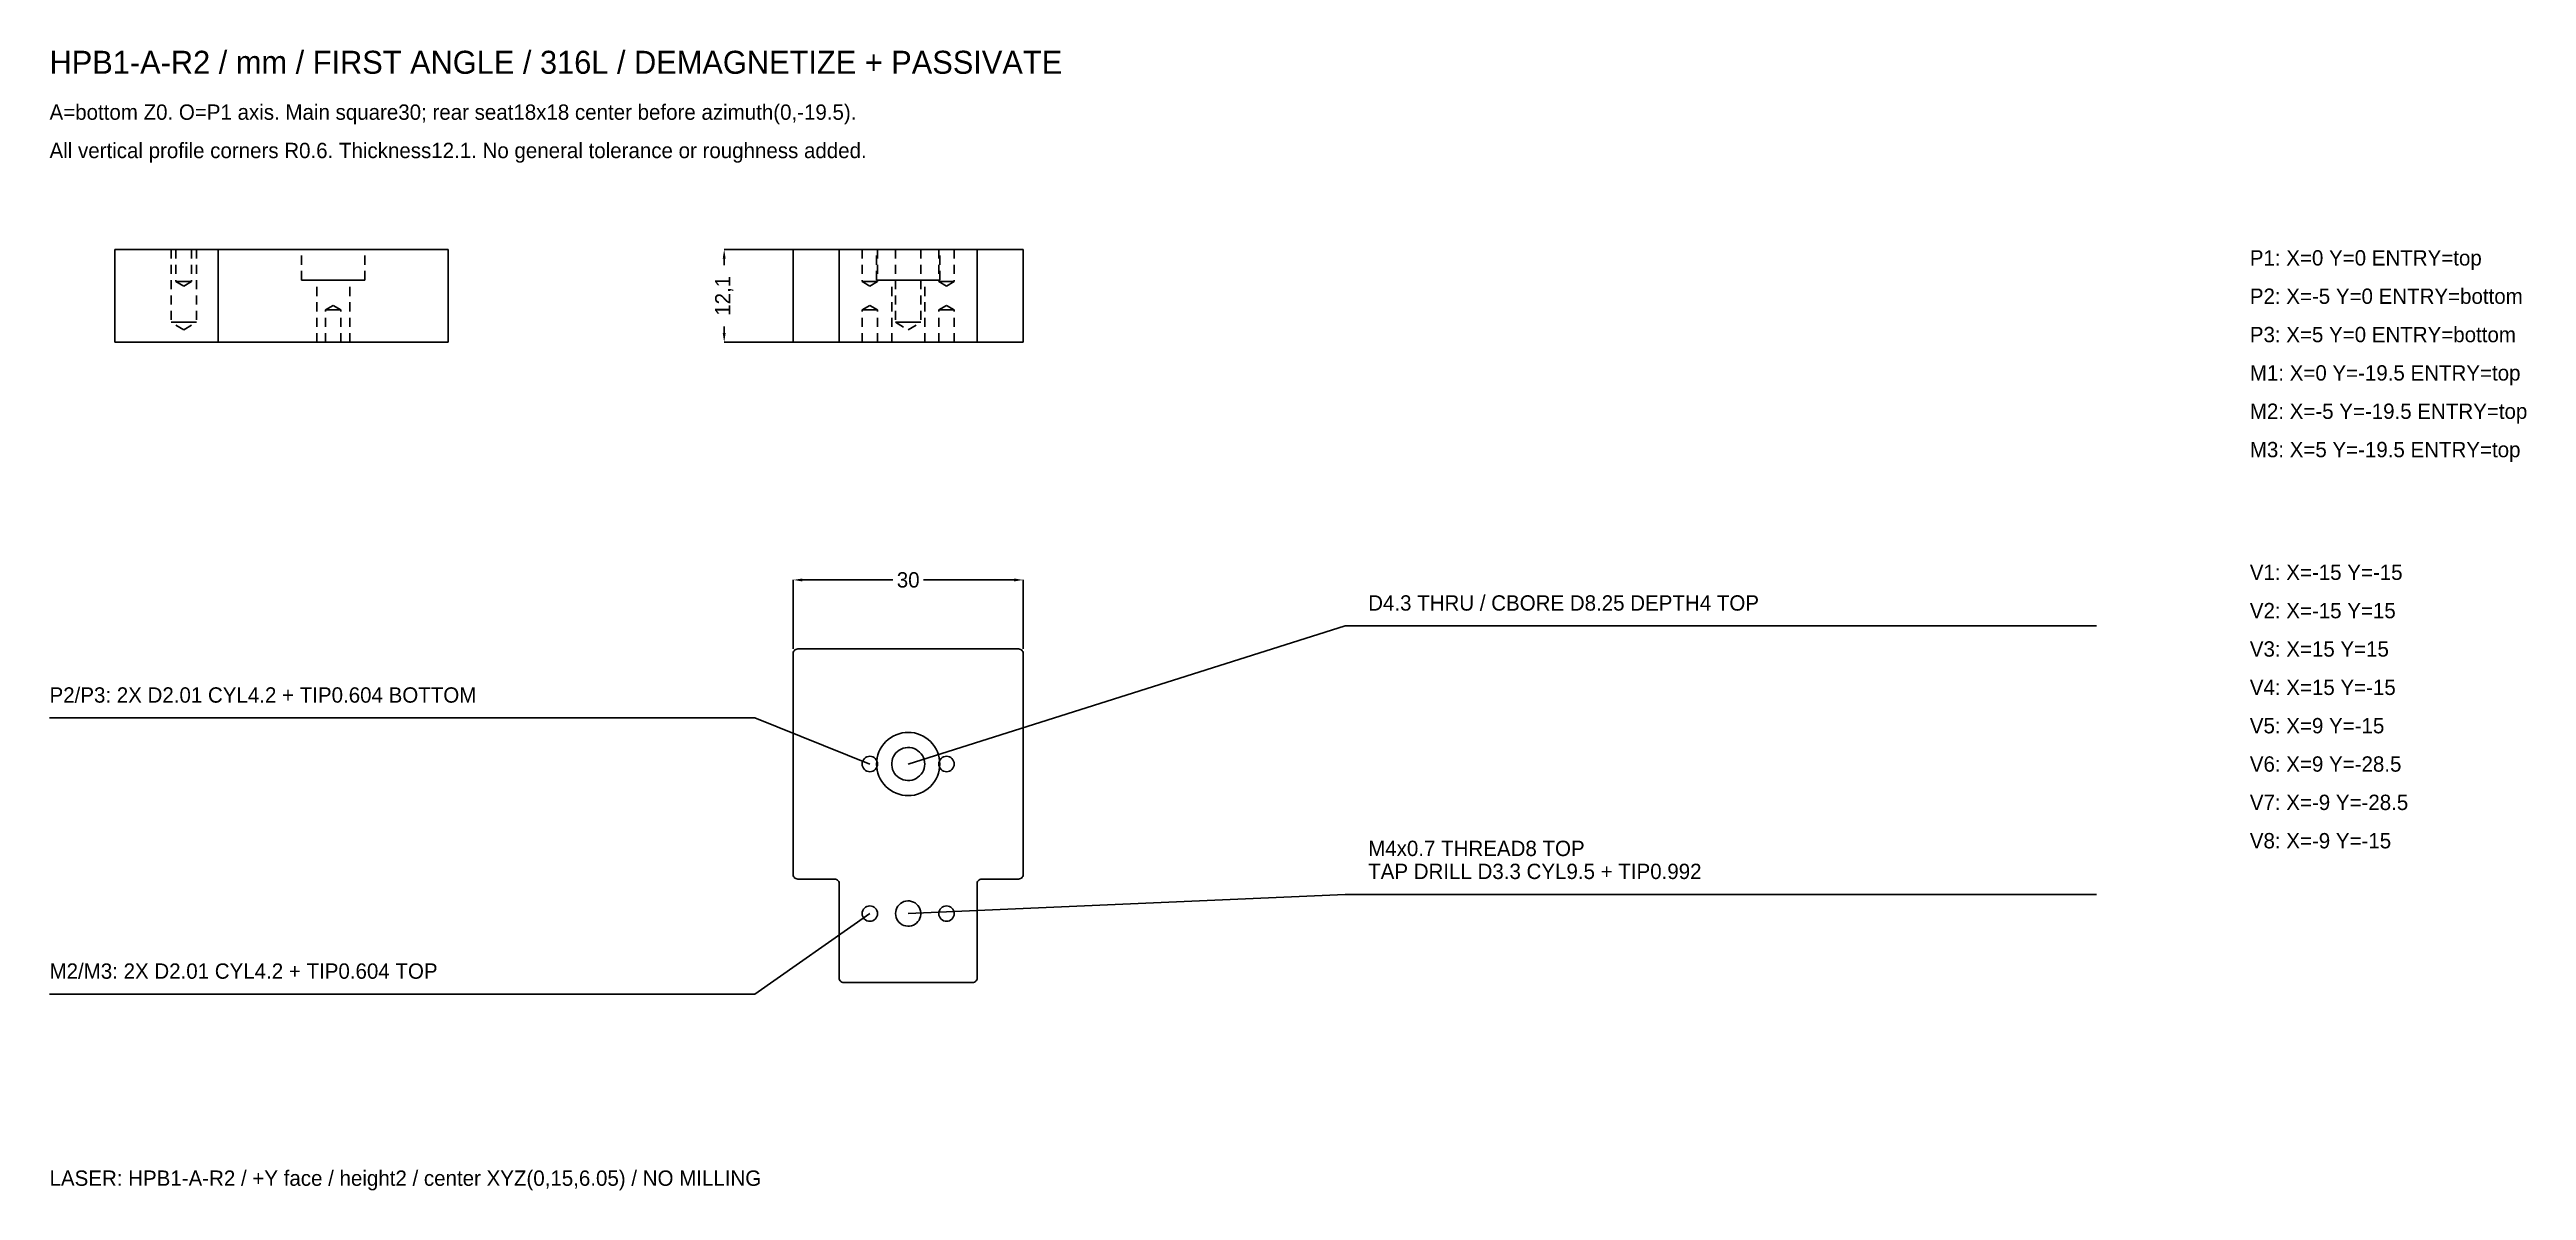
# Model space of a CAD drawing. Header units: millimetres. Extents: x -112 to 211, y -56 to 93.
import ezdxf

# ---------------------------------------------------------------- set-up
doc = ezdxf.new("R2010")
doc.units = ezdxf.units.MM
doc.linetypes.add('HIDE', pattern=[2, 1.2, -0.8])
for name, color, linetype in [('DIM', 3, 'CONTINUOUS'), ('HIDDEN', 8, 'HIDE'), ('LEADERS', 4, 'CONTINUOUS'), ('NOTES', 7, 'CONTINUOUS'), ('VISIBLE', 7, 'CONTINUOUS')]:
    doc.layers.add(name, color=color, linetype=linetype)
doc.dimstyles.get("Standard").update_dxf_attribs({"dimtxt": 2.5, "dimasz": 2.5, "dimexe": 1.25, "dimexo": 0.625, "dimtad": 1, "dimcen": 2.5, "dimazin": 3, "dimtfac": 1, "dimtmove": 0, "dimatfit": 3})

# ---------------------------------------------------------------- blocks, each defined once
blk = doc.blocks.new('_CLOSEDFILLED')
at = {"color": 0, "linetype": 'BYBLOCK'}
blk.add_solid([(-1, 0.16), (0, 0), (-1, -0.16)], dxfattribs=at)
blk = doc.blocks.new('*D1')
for p, q in [((-15, 15), (-15, 24)), ((-13.8, 24), (-2, 24)), ((2, 24), (13.8, 24)), ((15, 15), (15, 24))]:
    blk.add_line(p, q)
at = {"layer": 'Defpoints'}
for p in [(-15, 24), (-15, 15), (15, 15)]:
    blk.add_point(p, dxfattribs=at)
at = {"layer": 'DIM', "xscale": 1.2, "yscale": 1.2, "rotation": 180}
blk.add_blockref('_CLOSEDFILLED', (-15, 24), dxfattribs=at)
at = {"layer": 'DIM', "xscale": 1.2, "yscale": 1.2}
blk.add_blockref('_CLOSEDFILLED', (15, 24), dxfattribs=at)
at = {"layer": 'DIM', "insert": (0, 24), "char_height": 2, "attachment_point": 5}
blk.add_mtext('30', dxfattribs=at)
blk = doc.blocks.new('*D2')
for p, q in [((-15, 67.1), (-24, 67.1)), ((-24, 65.05), (-24, 65.9)), ((-24, 56.2), (-24, 57.05)), ((-15, 55), (-24, 55))]:
    blk.add_line(p, q)
at = {"layer": 'Defpoints'}
for p in [(-15, 67.1), (-24, 55), (-15, 55)]:
    blk.add_point(p, dxfattribs=at)
at = {"layer": 'DIM', "xscale": 1.2, "yscale": 1.2}
for p, rotation in [((-24, 67.1), 90), ((-24, 55), 270)]:
    blk.add_blockref('_CLOSEDFILLED', p, dxfattribs=dict(at, rotation=rotation))
at = {"layer": 'DIM', "insert": (-24, 61.05), "char_height": 2, "attachment_point": 5, "rotation": 90}
blk.add_mtext('12,1', dxfattribs=at)

msp = doc.modelspace()

# ---------------------------------------------------------------- linework, layer by layer
at = {"layer": 'HIDDEN'}
for points in [[(-92.85, 67.1), (-92.8914, 67.1), (-93.0134, 67.1), (-93.21, 67.1), (-93.4712, 67.1), (-93.7841, 67.1), (-94.1328, 67.1), (-94.5, 67.1), (-94.8672, 67.1), (-95.2159, 67.1), (-95.5288, 67.1), (-95.79, 67.1), (-95.9866, 67.1), (-96.1086, 67.1), (-96.15, 67.1)], [(-96.15, 67.1), (-96.1396, 67.1), (-96.1086, 67.1), (-96.0574, 67.1), (-95.9866, 67.1), (-95.8971, 67.1), (-95.79, 67.1), (-95.6667, 67.1), (-95.5288, 67.1), (-95.3779, 67.1), (-95.2159, 67.1), (-95.045, 67.1), (-94.8672, 67.1), (-94.6847, 67.1), (-94.5, 67.1)], [(-96.15, 67.1), (-96.15, 57.6)], [(-93.495, 67.1), (-93.5202, 67.1), (-93.5945, 67.1), (-93.7143, 67.1), (-93.8734, 67.1), (-94.0639, 67.1), (-94.2764, 67.1), (-94.5, 67.1), (-94.7236, 67.1), (-94.9361, 67.1), (-95.1266, 67.1), (-95.2857, 67.1), (-95.4055, 67.1), (-95.4798, 67.1), (-95.505, 67.1)], [(-95.505, 67.1), (-95.4987, 67.1), (-95.4798, 67.1), (-95.4486, 67.1), (-95.4055, 67.1), (-95.351, 67.1), (-95.2857, 67.1), (-95.2106, 67.1), (-95.1266, 67.1), (-95.0347, 67.1), (-94.9361, 67.1), (-94.8319, 67.1), (-94.7236, 67.1), (-94.6125, 67.1), (-94.5, 67.1)], [(-95.505, 67.1), (-95.505, 62.9)], [(-94.5, 67.1), (-94.3875, 67.1), (-94.2764, 67.1), (-94.1681, 67.1), (-94.0639, 67.1), (-93.9653, 67.1), (-93.8734, 67.1), (-93.7894, 67.1), (-93.7143, 67.1), (-93.649, 67.1), (-93.5945, 67.1), (-93.5514, 67.1), (-93.5202, 67.1), (-93.5013, 67.1), (-93.495, 67.1)], [(-94.5, 67.1), (-94.3153, 67.1), (-94.1328, 67.1), (-93.955, 67.1), (-93.7841, 67.1), (-93.6221, 67.1), (-93.4712, 67.1), (-93.3333, 67.1), (-93.21, 67.1), (-93.1029, 67.1), (-93.0134, 67.1), (-92.9426, 67.1), (-92.8914, 67.1), (-92.8604, 67.1), (-92.85, 67.1)], [(-93.495, 67.1), (-93.495, 62.9)], [(-92.85, 67.1), (-92.85, 57.6)], [(-70.875, 67.1), (-70.9784, 67.1), (-71.2835, 67.1), (-71.7749, 67.1), (-72.4281, 67.1), (-73.2102, 67.1), (-74.0821, 67.1), (-75, 67.1), (-75.9179, 67.1), (-76.7898, 67.1), (-77.5719, 67.1), (-78.2251, 67.1), (-78.7165, 67.1), (-79.0216, 67.1), (-79.125, 67.1)], [(-79.125, 67.1), (-79.0991, 67.1), (-79.0216, 67.1), (-78.8935, 67.1), (-78.7165, 67.1), (-78.4927, 67.1), (-78.2251, 67.1), (-77.9168, 67.1), (-77.5719, 67.1), (-77.1946, 67.1), (-76.7898, 67.1), (-76.3624, 67.1), (-75.9179, 67.1), (-75.4619, 67.1), (-75, 67.1)], [(-79.125, 63.1), (-79.125, 67.1)], [(-75, 67.1), (-74.5381, 67.1), (-74.0821, 67.1), (-73.6376, 67.1), (-73.2102, 67.1), (-72.8054, 67.1), (-72.4281, 67.1), (-72.0832, 67.1), (-71.7749, 67.1), (-71.5073, 67.1), (-71.2835, 67.1), (-71.1065, 67.1), (-70.9784, 67.1), (-70.9009, 67.1), (-70.875, 67.1)], [(-70.875, 63.1), (-70.875, 67.1)], [(-14.4, 67.1), (14.4, 67.1)], [(-6.005, 67.1), (-5.9798, 67.1), (-5.9055, 67.1), (-5.7857, 67.1), (-5.6266, 67.1), (-5.4361, 67.1), (-5.2236, 67.1), (-5, 67.1), (-4.7764, 67.1), (-4.5639, 67.1), (-4.3734, 67.1), (-4.2143, 67.1), (-4.0945, 67.1), (-4.0202, 67.1), (-3.995, 67.1)], [(-6.005, 67.1), (-6.005, 62.9)], [(4.125, 67.1), (4.0216, 67.1), (3.7165, 67.1), (3.2251, 67.1), (2.5719, 67.1), (1.7898, 67.1), (0.9179, 67.1), (0, 67.1), (-0.9179, 67.1), (-1.7898, 67.1), (-2.5719, 67.1), (-3.2251, 67.1), (-3.7165, 67.1), (-4.0216, 67.1), (-4.125, 67.1)], [(-4.125, 63.1), (-4.125, 67.1)], [(-3.995, 67.1), (-3.995, 62.9)], [(-1.65, 67.1), (-1.6086, 67.1), (-1.4866, 67.1), (-1.29, 67.1), (-1.0288, 67.1), (-0.7159, 67.1), (-0.3672, 67.1), (0, 67.1), (0.3672, 67.1), (0.7159, 67.1), (1.0288, 67.1), (1.29, 67.1), (1.4866, 67.1), (1.6086, 67.1), (1.65, 67.1)], [(-1.65, 67.1), (-1.65, 57.6)], [(1.65, 67.1), (1.65, 57.6)], [(3.995, 67.1), (4.0202, 67.1), (4.0945, 67.1), (4.2143, 67.1), (4.3734, 67.1), (4.5639, 67.1), (4.7764, 67.1), (5, 67.1), (5.2236, 67.1), (5.4361, 67.1), (5.6266, 67.1), (5.7857, 67.1), (5.9055, 67.1), (5.9798, 67.1), (6.005, 67.1)], [(3.995, 67.1), (3.995, 62.9)], [(4.125, 63.1), (4.125, 67.1)], [(6.005, 67.1), (6.005, 62.9)], [(-93.495, 62.9), (-93.5202, 62.9), (-93.5945, 62.9), (-93.7143, 62.9), (-93.8734, 62.9), (-94.0639, 62.9), (-94.2764, 62.9), (-94.5, 62.9), (-94.7236, 62.9), (-94.9361, 62.9), (-95.1266, 62.9), (-95.2857, 62.9), (-95.4055, 62.9), (-95.4798, 62.9), (-95.505, 62.9)], [(-95.505, 62.9), (-95.4987, 62.9), (-95.4798, 62.9), (-95.4486, 62.9), (-95.4055, 62.9), (-95.351, 62.9), (-95.2857, 62.9), (-95.2106, 62.9), (-95.1266, 62.9), (-95.0347, 62.9), (-94.9361, 62.9), (-94.8319, 62.9), (-94.7236, 62.9), (-94.6125, 62.9), (-94.5, 62.9)], [(-94.5, 62.296), (-95.505, 62.9)], [(-94.5, 62.9), (-94.3875, 62.9), (-94.2764, 62.9), (-94.1681, 62.9), (-94.0639, 62.9), (-93.9653, 62.9), (-93.8734, 62.9), (-93.7894, 62.9), (-93.7143, 62.9), (-93.649, 62.9), (-93.5945, 62.9), (-93.5514, 62.9), (-93.5202, 62.9), (-93.5013, 62.9), (-93.495, 62.9)], [(-94.5, 62.296), (-93.495, 62.9)], [(-70.875, 63.1), (-70.9784, 63.1), (-71.2835, 63.1), (-71.7749, 63.1), (-72.4281, 63.1), (-73.2102, 63.1), (-74.0821, 63.1), (-75, 63.1), (-75.9179, 63.1), (-76.7898, 63.1), (-77.5719, 63.1), (-78.2251, 63.1), (-78.7165, 63.1), (-79.0216, 63.1), (-79.125, 63.1)], [(-79.125, 63.1), (-79.0991, 63.1), (-79.0216, 63.1), (-78.8935, 63.1), (-78.7165, 63.1), (-78.4927, 63.1), (-78.2251, 63.1), (-77.9168, 63.1), (-77.5719, 63.1), (-77.1946, 63.1), (-76.7898, 63.1), (-76.3624, 63.1), (-75.9179, 63.1), (-75.4619, 63.1), (-75, 63.1)], [(-72.85, 63.1), (-72.9039, 63.1), (-73.0629, 63.1), (-73.3191, 63.1), (-73.6595, 63.1), (-74.0671, 63.1), (-74.5216, 63.1), (-75, 63.1), (-75.4784, 63.1), (-75.9329, 63.1), (-76.3405, 63.1), (-76.6809, 63.1), (-76.9371, 63.1), (-77.0961, 63.1), (-77.15, 63.1)], [(-77.15, 63.1), (-77.1365, 63.1), (-77.0961, 63.1), (-77.0293, 63.1), (-76.9371, 63.1), (-76.8205, 63.1), (-76.6809, 63.1), (-76.5203, 63.1), (-76.3405, 63.1), (-76.1439, 63.1), (-75.9329, 63.1), (-75.7101, 63.1), (-75.4784, 63.1), (-75.2407, 63.1), (-75, 63.1)], [(-77.15, 55), (-77.15, 63.1)], [(-75, 63.1), (-74.5381, 63.1), (-74.0821, 63.1), (-73.6376, 63.1), (-73.2102, 63.1), (-72.8054, 63.1), (-72.4281, 63.1), (-72.0832, 63.1), (-71.7749, 63.1), (-71.5073, 63.1), (-71.2835, 63.1), (-71.1065, 63.1), (-70.9784, 63.1), (-70.9009, 63.1), (-70.875, 63.1)], [(-75, 63.1), (-74.7593, 63.1), (-74.5216, 63.1), (-74.2899, 63.1), (-74.0671, 63.1), (-73.8561, 63.1), (-73.6595, 63.1), (-73.4797, 63.1), (-73.3191, 63.1), (-73.1795, 63.1), (-73.0629, 63.1), (-72.9707, 63.1), (-72.9039, 63.1), (-72.8635, 63.1), (-72.85, 63.1)], [(-72.85, 55), (-72.85, 63.1)], [(-6.005, 62.9), (-5.9798, 62.9), (-5.9055, 62.9), (-5.7857, 62.9), (-5.6266, 62.9), (-5.4361, 62.9), (-5.2236, 62.9), (-5, 62.9), (-4.7764, 62.9), (-4.5639, 62.9), (-4.3734, 62.9), (-4.2143, 62.9), (-4.0945, 62.9), (-4.0202, 62.9), (-3.995, 62.9)], [(-6.005, 62.9), (-5, 62.296)], [(-5, 62.296), (-3.995, 62.9)], [(4.125, 63.1), (4.0216, 63.1), (3.7165, 63.1), (3.2251, 63.1), (2.5719, 63.1), (1.7898, 63.1), (0.9179, 63.1), (0, 63.1), (-0.9179, 63.1), (-1.7898, 63.1), (-2.5719, 63.1), (-3.2251, 63.1), (-3.7165, 63.1), (-4.0216, 63.1), (-4.125, 63.1)], [(2.15, 63.1), (2.0961, 63.1), (1.9371, 63.1), (1.6809, 63.1), (1.3405, 63.1), (0.9329, 63.1), (0.4784, 63.1), (0, 63.1), (-0.4784, 63.1), (-0.9329, 63.1), (-1.3405, 63.1), (-1.6809, 63.1), (-1.9371, 63.1), (-2.0961, 63.1), (-2.15, 63.1)], [(-2.15, 55), (-2.15, 63.1)], [(2.15, 55), (2.15, 63.1)], [(3.995, 62.9), (4.0202, 62.9), (4.0945, 62.9), (4.2143, 62.9), (4.3734, 62.9), (4.5639, 62.9), (4.7764, 62.9), (5, 62.9), (5.2236, 62.9), (5.4361, 62.9), (5.6266, 62.9), (5.7857, 62.9), (5.9055, 62.9), (5.9798, 62.9), (6.005, 62.9)], [(3.995, 62.9), (5, 62.296)], [(5, 62.296), (6.005, 62.9)], [(-75, 59.804), (-76.005, 59.2)], [(-73.995, 59.2), (-74.0202, 59.2), (-74.0945, 59.2), (-74.2143, 59.2), (-74.3734, 59.2), (-74.5639, 59.2), (-74.7764, 59.2), (-75, 59.2), (-75.2236, 59.2), (-75.4361, 59.2), (-75.6266, 59.2), (-75.7857, 59.2), (-75.9055, 59.2), (-75.9798, 59.2), (-76.005, 59.2)], [(-76.005, 59.2), (-75.9987, 59.2), (-75.9798, 59.2), (-75.9486, 59.2), (-75.9055, 59.2), (-75.851, 59.2), (-75.7857, 59.2), (-75.7106, 59.2), (-75.6266, 59.2), (-75.5347, 59.2), (-75.4361, 59.2), (-75.3319, 59.2), (-75.2236, 59.2), (-75.1125, 59.2), (-75, 59.2)], [(-76.005, 55), (-76.005, 59.2)], [(-75, 59.804), (-73.995, 59.2)], [(-75, 59.2), (-74.8875, 59.2), (-74.7764, 59.2), (-74.6681, 59.2), (-74.5639, 59.2), (-74.4653, 59.2), (-74.3734, 59.2), (-74.2894, 59.2), (-74.2143, 59.2), (-74.149, 59.2), (-74.0945, 59.2), (-74.0514, 59.2), (-74.0202, 59.2), (-74.0013, 59.2), (-73.995, 59.2)], [(-73.995, 55), (-73.995, 59.2)], [(-5, 59.804), (-6.005, 59.2)], [(-3.995, 59.2), (-4.0202, 59.2), (-4.0945, 59.2), (-4.2143, 59.2), (-4.3734, 59.2), (-4.5639, 59.2), (-4.7764, 59.2), (-5, 59.2), (-5.2236, 59.2), (-5.4361, 59.2), (-5.6266, 59.2), (-5.7857, 59.2), (-5.9055, 59.2), (-5.9798, 59.2), (-6.005, 59.2)], [(-6.005, 55), (-6.005, 59.2)], [(-3.995, 59.2), (-5, 59.804)], [(-3.995, 55), (-3.995, 59.2)], [(5, 59.804), (3.995, 59.2)], [(6.005, 59.2), (5.9798, 59.2), (5.9055, 59.2), (5.7857, 59.2), (5.6266, 59.2), (5.4361, 59.2), (5.2236, 59.2), (5, 59.2), (4.7764, 59.2), (4.5639, 59.2), (4.3734, 59.2), (4.2143, 59.2), (4.0945, 59.2), (4.0202, 59.2), (3.995, 59.2)], [(3.995, 55), (3.995, 59.2)], [(6.005, 59.2), (5, 59.804)], [(6.005, 55), (6.005, 59.2)], [(-92.85, 57.6), (-92.8914, 57.6), (-93.0134, 57.6), (-93.21, 57.6), (-93.4712, 57.6), (-93.7841, 57.6), (-94.1328, 57.6), (-94.5, 57.6), (-94.8672, 57.6), (-95.2159, 57.6), (-95.5288, 57.6), (-95.79, 57.6), (-95.9866, 57.6), (-96.1086, 57.6), (-96.15, 57.6)], [(-96.15, 57.6), (-96.1396, 57.6), (-96.1086, 57.6), (-96.0574, 57.6), (-95.9866, 57.6), (-95.8971, 57.6), (-95.79, 57.6), (-95.6667, 57.6), (-95.5288, 57.6), (-95.3779, 57.6), (-95.2159, 57.6), (-95.045, 57.6), (-94.8672, 57.6), (-94.6847, 57.6), (-94.5, 57.6)], [(-94.5, 56.608), (-96.15, 57.6)], [(-94.5, 57.6), (-94.3153, 57.6), (-94.1328, 57.6), (-93.955, 57.6), (-93.7841, 57.6), (-93.6221, 57.6), (-93.4712, 57.6), (-93.3333, 57.6), (-93.21, 57.6), (-93.1029, 57.6), (-93.0134, 57.6), (-92.9426, 57.6), (-92.8914, 57.6), (-92.8604, 57.6), (-92.85, 57.6)], [(-94.5, 56.608), (-92.85, 57.6)], [(-72.85, 55), (-72.9039, 55), (-73.0629, 55), (-73.3191, 55), (-73.6595, 55), (-74.0671, 55), (-74.5216, 55), (-75, 55), (-75.4784, 55), (-75.9329, 55), (-76.3405, 55), (-76.6809, 55), (-76.9371, 55), (-77.0961, 55), (-77.15, 55)], [(-77.15, 55), (-77.1365, 55), (-77.0961, 55), (-77.0293, 55), (-76.9371, 55), (-76.8205, 55), (-76.6809, 55), (-76.5203, 55), (-76.3405, 55), (-76.1439, 55), (-75.9329, 55), (-75.7101, 55), (-75.4784, 55), (-75.2407, 55), (-75, 55)], [(-73.995, 55), (-74.0202, 55), (-74.0945, 55), (-74.2143, 55), (-74.3734, 55), (-74.5639, 55), (-74.7764, 55), (-75, 55), (-75.2236, 55), (-75.4361, 55), (-75.6266, 55), (-75.7857, 55), (-75.9055, 55), (-75.9798, 55), (-76.005, 55)], [(-76.005, 55), (-75.9987, 55), (-75.9798, 55), (-75.9486, 55), (-75.9055, 55), (-75.851, 55), (-75.7857, 55), (-75.7106, 55), (-75.6266, 55), (-75.5347, 55), (-75.4361, 55), (-75.3319, 55), (-75.2236, 55), (-75.1125, 55), (-75, 55)], [(-75, 55), (-74.8875, 55), (-74.7764, 55), (-74.6681, 55), (-74.5639, 55), (-74.4653, 55), (-74.3734, 55), (-74.2894, 55), (-74.2143, 55), (-74.149, 55), (-74.0945, 55), (-74.0514, 55), (-74.0202, 55), (-74.0013, 55), (-73.995, 55)], [(-75, 55), (-74.7593, 55), (-74.5216, 55), (-74.2899, 55), (-74.0671, 55), (-73.8561, 55), (-73.6595, 55), (-73.4797, 55), (-73.3191, 55), (-73.1795, 55), (-73.0629, 55), (-72.9707, 55), (-72.9039, 55), (-72.8635, 55), (-72.85, 55)], [(-14.4, 55), (14.4, 55)], [(-3.995, 55), (-4.0202, 55), (-4.0945, 55), (-4.2143, 55), (-4.3734, 55), (-4.5639, 55), (-4.7764, 55), (-5, 55), (-5.2236, 55), (-5.4361, 55), (-5.6266, 55), (-5.7857, 55), (-5.9055, 55), (-5.9798, 55), (-6.005, 55)], [(2.15, 55), (2.0961, 55), (1.9371, 55), (1.6809, 55), (1.3405, 55), (0.9329, 55), (0.4784, 55), (0, 55), (-0.4784, 55), (-0.9329, 55), (-1.3405, 55), (-1.6809, 55), (-1.9371, 55), (-2.0961, 55), (-2.15, 55)], [(-1.65, 57.6), (-1.6086, 57.6), (-1.4866, 57.6), (-1.29, 57.6), (-1.0288, 57.6), (-0.7159, 57.6), (-0.3672, 57.6), (0, 57.6), (0.3672, 57.6), (0.7159, 57.6), (1.0288, 57.6), (1.29, 57.6), (1.4866, 57.6), (1.6086, 57.6), (1.65, 57.6)], [(-1.65, 57.6), (0, 56.608)], [(0, 56.608), (1.65, 57.6)], [(6.005, 55), (5.9798, 55), (5.9055, 55), (5.7857, 55), (5.6266, 55), (5.4361, 55), (5.2236, 55), (5, 55), (4.7764, 55), (4.5639, 55), (4.3734, 55), (4.2143, 55), (4.0945, 55), (4.0202, 55), (3.995, 55)], [(-3.995, 0), (-4.0143, 0.1961), (-4.0715, 0.3846), (-4.1644, 0.5583), (-4.2894, 0.7106), (-4.4417, 0.8356), (-4.6154, 0.9285), (-4.8039, 0.9857), (-5, 1.005), (-5.1961, 0.9857), (-5.3846, 0.9285), (-5.5583, 0.8356), (-5.7106, 0.7106), (-5.8356, 0.5583), (-5.9285, 0.3846), (-5.9857, 0.1961), (-6.005, 0), (-5.9857, -0.1961), (-5.9285, -0.3846), (-5.8356, -0.5583), (-5.7106, -0.7106), (-5.5583, -0.8356), (-5.3846, -0.9285), (-5.1961, -0.9857), (-5, -1.005), (-4.8039, -0.9857), (-4.6154, -0.9285), (-4.4417, -0.8356), (-4.2894, -0.7106), (-4.1644, -0.5583), (-4.0715, -0.3846), (-4.0143, -0.1961), (-3.995, 0)], [(6.005, 0), (5.9857, 0.1961), (5.9285, 0.3846), (5.8356, 0.5583), (5.7106, 0.7106), (5.5583, 0.8356), (5.3846, 0.9285), (5.1961, 0.9857), (5, 1.005), (4.8039, 0.9857), (4.6154, 0.9285), (4.4417, 0.8356), (4.2894, 0.7106), (4.1644, 0.5583), (4.0715, 0.3846), (4.0143, 0.1961), (3.995, 0), (4.0143, -0.1961), (4.0715, -0.3846), (4.1644, -0.5583), (4.2894, -0.7106), (4.4417, -0.8356), (4.6154, -0.9285), (4.8039, -0.9857), (5, -1.005), (5.1961, -0.9857), (5.3846, -0.9285), (5.5583, -0.8356), (5.7106, -0.7106), (5.8356, -0.5583), (5.9285, -0.3846), (5.9857, -0.1961), (6.005, 0)]]:
    msp.add_lwpolyline(points, dxfattribs=at)
at = {"layer": 'LEADERS'}
for points in [[(0, 0), (57, 18), (155, 18)], [(-5, 0), (-20, 6), (-112, 6)], [(0, -19.5), (57, -17), (155, -17)], [(-5, -19.5), (-20, -30), (-112, -30)]]:
    msp.add_lwpolyline(points, dxfattribs=at)
at = {"layer": 'VISIBLE'}
for points in [[(-103.5, 67.1), (-103.4962, 67.1), (-103.485, 67.1), (-103.4663, 67.1), (-103.4406, 67.1), (-103.408, 67.1), (-103.3691, 67.1), (-103.3243, 67.1), (-103.2741, 67.1), (-103.2192, 67.1), (-103.1603, 67.1), (-103.0982, 67.1), (-103.0335, 67.1), (-102.9672, 67.1), (-102.9, 67.1)], [(-103.5, 55), (-103.5, 67.1)], [(-102.9, 67.1), (-90.6, 67.1)], [(-90, 67.1), (-90.0038, 67.1), (-90.015, 67.1), (-90.0337, 67.1), (-90.0594, 67.1), (-90.092, 67.1), (-90.1309, 67.1), (-90.1757, 67.1), (-90.2259, 67.1), (-90.2808, 67.1), (-90.3397, 67.1), (-90.4018, 67.1), (-90.4665, 67.1), (-90.5328, 67.1), (-90.6, 67.1)], [(-89.4, 67.1), (-89.4672, 67.1), (-89.5335, 67.1), (-89.5982, 67.1), (-89.6603, 67.1), (-89.7192, 67.1), (-89.7741, 67.1), (-89.8243, 67.1), (-89.8691, 67.1), (-89.908, 67.1), (-89.9406, 67.1), (-89.9663, 67.1), (-89.985, 67.1), (-89.9962, 67.1), (-90, 67.1)], [(-90, 55), (-90, 67.1)], [(-89.4, 67.1), (-60.6, 67.1)], [(-60, 67.1), (-60.0038, 67.1), (-60.015, 67.1), (-60.0337, 67.1), (-60.0594, 67.1), (-60.092, 67.1), (-60.1309, 67.1), (-60.1757, 67.1), (-60.2259, 67.1), (-60.2808, 67.1), (-60.3397, 67.1), (-60.4018, 67.1), (-60.4665, 67.1), (-60.5328, 67.1), (-60.6, 67.1)], [(-60, 55), (-60, 67.1)], [(-15, 55), (-15, 67.1)], [(-15, 67.1), (-14.9962, 67.1), (-14.985, 67.1), (-14.9663, 67.1), (-14.9406, 67.1), (-14.908, 67.1), (-14.8691, 67.1), (-14.8243, 67.1), (-14.7741, 67.1), (-14.7192, 67.1), (-14.6603, 67.1), (-14.5982, 67.1), (-14.5335, 67.1), (-14.4672, 67.1), (-14.4, 67.1)], [(-14.4, 67.1), (-9.6, 67.1)], [(-9.6, 67.1), (-9.5328, 67.1), (-9.4665, 67.1), (-9.4018, 67.1), (-9.3397, 67.1), (-9.2808, 67.1), (-9.2259, 67.1), (-9.1757, 67.1), (-9.1309, 67.1), (-9.092, 67.1), (-9.0594, 67.1), (-9.0337, 67.1), (-9.015, 67.1), (-9.0038, 67.1), (-9, 67.1)], [(-9, 67.1), (-8.9962, 67.1), (-8.985, 67.1), (-8.9663, 67.1), (-8.9406, 67.1), (-8.908, 67.1), (-8.8691, 67.1), (-8.8243, 67.1), (-8.7741, 67.1), (-8.7192, 67.1), (-8.6603, 67.1), (-8.5982, 67.1), (-8.5335, 67.1), (-8.4672, 67.1), (-8.4, 67.1)], [(-9, 55), (-9, 67.1)], [(-8.4, 67.1), (8.4, 67.1)], [(8.4, 67.1), (8.4672, 67.1), (8.5335, 67.1), (8.5982, 67.1), (8.6603, 67.1), (8.7192, 67.1), (8.7741, 67.1), (8.8243, 67.1), (8.8691, 67.1), (8.908, 67.1), (8.9406, 67.1), (8.9663, 67.1), (8.985, 67.1), (8.9962, 67.1), (9, 67.1)], [(9.6, 67.1), (9.5328, 67.1), (9.4665, 67.1), (9.4018, 67.1), (9.3397, 67.1), (9.2808, 67.1), (9.2259, 67.1), (9.1757, 67.1), (9.1309, 67.1), (9.092, 67.1), (9.0594, 67.1), (9.0337, 67.1), (9.015, 67.1), (9.0038, 67.1), (9, 67.1)], [(9, 55), (9, 67.1)], [(9.6, 67.1), (14.4, 67.1)], [(15, 67.1), (14.9962, 67.1), (14.985, 67.1), (14.9663, 67.1), (14.9406, 67.1), (14.908, 67.1), (14.8691, 67.1), (14.8243, 67.1), (14.7741, 67.1), (14.7192, 67.1), (14.6603, 67.1), (14.5982, 67.1), (14.5335, 67.1), (14.4672, 67.1), (14.4, 67.1)], [(15, 55), (15, 67.1)], [(-103.5, 55), (-103.4962, 55), (-103.485, 55), (-103.4663, 55), (-103.4406, 55), (-103.408, 55), (-103.3691, 55), (-103.3243, 55), (-103.2741, 55), (-103.2192, 55), (-103.1603, 55), (-103.0982, 55), (-103.0335, 55), (-102.9672, 55), (-102.9, 55)], [(-102.9, 55), (-90.6, 55)], [(-90, 55), (-90.0038, 55), (-90.015, 55), (-90.0337, 55), (-90.0594, 55), (-90.092, 55), (-90.1309, 55), (-90.1757, 55), (-90.2259, 55), (-90.2808, 55), (-90.3397, 55), (-90.4018, 55), (-90.4665, 55), (-90.5328, 55), (-90.6, 55)], [(-89.4, 55), (-89.4672, 55), (-89.5335, 55), (-89.5982, 55), (-89.6603, 55), (-89.7192, 55), (-89.7741, 55), (-89.8243, 55), (-89.8691, 55), (-89.908, 55), (-89.9406, 55), (-89.9663, 55), (-89.985, 55), (-89.9962, 55), (-90, 55)], [(-89.4, 55), (-60.6, 55)], [(-60, 55), (-60.0038, 55), (-60.015, 55), (-60.0337, 55), (-60.0594, 55), (-60.092, 55), (-60.1309, 55), (-60.1757, 55), (-60.2259, 55), (-60.2808, 55), (-60.3397, 55), (-60.4018, 55), (-60.4665, 55), (-60.5328, 55), (-60.6, 55)], [(-15, 55), (-14.9962, 55), (-14.985, 55), (-14.9663, 55), (-14.9406, 55), (-14.908, 55), (-14.8691, 55), (-14.8243, 55), (-14.7741, 55), (-14.7192, 55), (-14.6603, 55), (-14.5982, 55), (-14.5335, 55), (-14.4672, 55), (-14.4, 55)], [(-14.4, 55), (-9.6, 55)], [(-9.6, 55), (-9.5328, 55), (-9.4665, 55), (-9.4018, 55), (-9.3397, 55), (-9.2808, 55), (-9.2259, 55), (-9.1757, 55), (-9.1309, 55), (-9.092, 55), (-9.0594, 55), (-9.0337, 55), (-9.015, 55), (-9.0038, 55), (-9, 55)], [(-9, 55), (-8.9962, 55), (-8.985, 55), (-8.9663, 55), (-8.9406, 55), (-8.908, 55), (-8.8691, 55), (-8.8243, 55), (-8.7741, 55), (-8.7192, 55), (-8.6603, 55), (-8.5982, 55), (-8.5335, 55), (-8.4672, 55), (-8.4, 55)], [(-8.4, 55), (8.4, 55)], [(8.4, 55), (8.4672, 55), (8.5335, 55), (8.5982, 55), (8.6603, 55), (8.7192, 55), (8.7741, 55), (8.8243, 55), (8.8691, 55), (8.908, 55), (8.9406, 55), (8.9663, 55), (8.985, 55), (8.9962, 55), (9, 55)], [(9.6, 55), (9.5328, 55), (9.4665, 55), (9.4018, 55), (9.3397, 55), (9.2808, 55), (9.2259, 55), (9.1757, 55), (9.1309, 55), (9.092, 55), (9.0594, 55), (9.0337, 55), (9.015, 55), (9.0038, 55), (9, 55)], [(9.6, 55), (14.4, 55)], [(15, 55), (14.9962, 55), (14.985, 55), (14.9663, 55), (14.9406, 55), (14.908, 55), (14.8691, 55), (14.8243, 55), (14.7741, 55), (14.7192, 55), (14.6603, 55), (14.5982, 55), (14.5335, 55), (14.4672, 55), (14.4, 55)], [(-15, 14.4), (-14.985, 14.5335), (-14.9406, 14.6603), (-14.8691, 14.7741), (-14.7741, 14.8691), (-14.6603, 14.9406), (-14.5335, 14.985), (-14.4, 15)], [(-15, -14.4), (-15, 14.4)], [(-14.4, 15), (14.4, 15)], [(14.4, 15), (14.5335, 14.985), (14.6603, 14.9406), (14.7741, 14.8691), (14.8691, 14.7741), (14.9406, 14.6603), (14.985, 14.5335), (15, 14.4)], [(15, -14.4), (15, 14.4)], [(4.125, 0), (4.1051, 0.4043), (4.0457, 0.8047), (3.9474, 1.1974), (3.811, 1.5786), (3.6379, 1.9445), (3.4298, 2.2917), (3.1887, 2.6169), (2.9168, 2.9168), (2.6169, 3.1887), (2.2917, 3.4298), (1.9445, 3.6379), (1.5786, 3.811), (1.1974, 3.9474), (0.8047, 4.0457), (0.4043, 4.1051), (0, 4.125), (-0.4043, 4.1051), (-0.8047, 4.0457), (-1.1974, 3.9474), (-1.5786, 3.811), (-1.9445, 3.6379), (-2.2917, 3.4298), (-2.6169, 3.1887), (-2.9168, 2.9168), (-3.1887, 2.6169), (-3.4298, 2.2917), (-3.6379, 1.9445), (-3.811, 1.5786), (-3.9474, 1.1974), (-4.0457, 0.8047), (-4.1051, 0.4043), (-4.125, 0), (-4.1051, -0.4043), (-4.0457, -0.8047), (-3.9474, -1.1974), (-3.811, -1.5786), (-3.6379, -1.9445), (-3.4298, -2.2917), (-3.1887, -2.6169), (-2.9168, -2.9168), (-2.6169, -3.1887), (-2.2917, -3.4298), (-1.9445, -3.6379), (-1.5786, -3.811), (-1.1974, -3.9474), (-0.8047, -4.0457), (-0.4043, -4.1051), (0, -4.125), (0.4043, -4.1051), (0.8047, -4.0457), (1.1974, -3.9474), (1.5786, -3.811), (1.9445, -3.6379), (2.2917, -3.4298), (2.6169, -3.1887), (2.9168, -2.9168), (3.1887, -2.6169), (3.4298, -2.2917), (3.6379, -1.9445), (3.811, -1.5786), (3.9474, -1.1974), (4.0457, -0.8047), (4.1051, -0.4043), (4.125, 0)], [(2.15, 0), (2.1308, 0.2866), (2.0736, 0.568), (1.9794, 0.8393), (1.8499, 1.0957), (1.6873, 1.3325), (1.4947, 1.5455), (1.2753, 1.7309), (1.0333, 1.8854), (0.7727, 2.0063), (0.4984, 2.0914), (0.2152, 2.1392), (-0.0718, 2.1488), (-0.3576, 2.1201), (-0.637, 2.0535), (-0.905, 1.9502), (-1.1569, 1.8122), (-1.3881, 1.6419), (-1.5946, 1.4422), (-1.7725, 1.2168), (-1.9189, 0.9697), (-2.031, 0.7053), (-2.1069, 0.4282), (-2.1452, 0.1436), (-2.1452, -0.1436), (-2.1069, -0.4282), (-2.031, -0.7053), (-1.9189, -0.9697), (-1.7725, -1.2168), (-1.5946, -1.4422), (-1.3881, -1.6419), (-1.1569, -1.8122), (-0.905, -1.9502), (-0.637, -2.0535), (-0.3576, -2.1201), (-0.0718, -2.1488), (0.2152, -2.1392), (0.4984, -2.0914), (0.7727, -2.0063), (1.0333, -1.8854), (1.2753, -1.7309), (1.4947, -1.5455), (1.6873, -1.3325), (1.8499, -1.0957), (1.9794, -0.8393), (2.0736, -0.568), (2.1308, -0.2866), (2.15, 0)], [(-15, -14.4), (-14.985, -14.5335), (-14.9406, -14.6603), (-14.8691, -14.7741), (-14.7741, -14.8691), (-14.6603, -14.9406), (-14.5335, -14.985), (-14.4, -15)], [(-14.4, -15), (-9.6, -15)], [(-9.6, -15), (-9.4665, -15.015), (-9.3397, -15.0594), (-9.2259, -15.1309), (-9.1309, -15.2259), (-9.0594, -15.3397), (-9.015, -15.4665), (-9, -15.6)], [(-9, -27.9), (-9, -15.6)], [(9.6, -15), (9.4665, -15.015), (9.3397, -15.0594), (9.2259, -15.1309), (9.1309, -15.2259), (9.0594, -15.3397), (9.015, -15.4665), (9, -15.6)], [(9, -27.9), (9, -15.6)], [(9.6, -15), (14.4, -15)], [(15, -14.4), (14.985, -14.5335), (14.9406, -14.6603), (14.8691, -14.7741), (14.7741, -14.8691), (14.6603, -14.9406), (14.5335, -14.985), (14.4, -15)], [(-6.005, -19.5), (-5.9857, -19.3039), (-5.9285, -19.1154), (-5.8356, -18.9417), (-5.7106, -18.7894), (-5.5583, -18.6644), (-5.3846, -18.5715), (-5.1961, -18.5143), (-5, -18.495), (-4.8039, -18.5143), (-4.6154, -18.5715), (-4.4417, -18.6644), (-4.2894, -18.7894), (-4.1644, -18.9417), (-4.0715, -19.1154), (-4.0143, -19.3039), (-3.995, -19.5), (-4.0143, -19.6961), (-4.0715, -19.8846), (-4.1644, -20.0583), (-4.2894, -20.2106), (-4.4417, -20.3356), (-4.6154, -20.4285), (-4.8039, -20.4857), (-5, -20.505), (-5.1961, -20.4857), (-5.3846, -20.4285), (-5.5583, -20.3356), (-5.7106, -20.2106), (-5.8356, -20.0583), (-5.9285, -19.8846), (-5.9857, -19.6961), (-6.005, -19.5)], [(-1.65, -19.5), (-1.6307, -19.2481), (-1.5731, -19.0022), (-1.4787, -18.7679), (-1.3496, -18.5507), (-1.1889, -18.3558), (-1.0003, -18.1878), (-0.7882, -18.0505), (-0.5577, -17.9471), (-0.3141, -17.8802), (-0.0632, -17.8512), (0.1892, -17.8609), (0.4372, -17.909), (0.675, -17.9944), (0.8969, -18.115), (1.0978, -18.2682), (1.273, -18.4502), (1.4183, -18.6568), (1.5304, -18.8832), (1.6066, -19.124), (1.6452, -19.3737), (1.6452, -19.6263), (1.6066, -19.876), (1.5304, -20.1168), (1.4183, -20.3432), (1.273, -20.5498), (1.0978, -20.7318), (0.8969, -20.885), (0.675, -21.0056), (0.4372, -21.091), (0.1892, -21.1391), (-0.0632, -21.1488), (-0.3141, -21.1198), (-0.5577, -21.0529), (-0.7882, -20.9495), (-1.0003, -20.8122), (-1.1889, -20.6442), (-1.3496, -20.4493), (-1.4787, -20.2321), (-1.5731, -19.9978), (-1.6307, -19.7519), (-1.65, -19.5)], [(3.995, -19.5), (4.0143, -19.3039), (4.0715, -19.1154), (4.1644, -18.9417), (4.2894, -18.7894), (4.4417, -18.6644), (4.6154, -18.5715), (4.8039, -18.5143), (5, -18.495), (5.1961, -18.5143), (5.3846, -18.5715), (5.5583, -18.6644), (5.7106, -18.7894), (5.8356, -18.9417), (5.9285, -19.1154), (5.9857, -19.3039), (6.005, -19.5), (5.9857, -19.6961), (5.9285, -19.8846), (5.8356, -20.0583), (5.7106, -20.2106), (5.5583, -20.3356), (5.3846, -20.4285), (5.1961, -20.4857), (5, -20.505), (4.8039, -20.4857), (4.6154, -20.4285), (4.4417, -20.3356), (4.2894, -20.2106), (4.1644, -20.0583), (4.0715, -19.8846), (4.0143, -19.6961), (3.995, -19.5)], [(-9, -27.9), (-8.985, -28.0335), (-8.9406, -28.1603), (-8.8691, -28.2741), (-8.7741, -28.3691), (-8.6603, -28.4406), (-8.5335, -28.485), (-8.4, -28.5)], [(-8.4, -28.5), (8.4, -28.5)], [(8.4, -28.5), (8.5335, -28.485), (8.6603, -28.4406), (8.7741, -28.3691), (8.8691, -28.2741), (8.9406, -28.1603), (8.985, -28.0335), (9, -27.9)]]:
    msp.add_lwpolyline(points, dxfattribs=at)

# ---------------------------------------------------------------- texts
at = {"layer": 'NOTES'}
for s, height, p in [('HPB1-A-R2 / mm / FIRST ANGLE / 316L / DEMAGNETIZE + PASSIVATE', 3, (-112, 90)), ('A=bottom Z0. O=P1 axis. Main square30; rear seat18x18 center before azimuth(0,-19.5).', 2, (-112, 84)), ('All vertical profile corners R0.6. Thickness12.1. No general tolerance or roughness added.', 2, (-112, 79)), ('P1: X=0 Y=0 ENTRY=top', 2, (175, 65)), ('P2: X=-5 Y=0 ENTRY=bottom', 2, (175, 60)), ('P3: X=5 Y=0 ENTRY=bottom', 2, (175, 55)), ('M1: X=0 Y=-19.5 ENTRY=top', 2, (175, 50)), ('M2: X=-5 Y=-19.5 ENTRY=top', 2, (175, 45)), ('M3: X=5 Y=-19.5 ENTRY=top', 2, (175, 40)), ('V1: X=-15 Y=-15', 2, (175, 24)), ('D4.3 THRU / CBORE D8.25 DEPTH4 TOP', 2, (60, 20)), ('V2: X=-15 Y=15', 2, (175, 19)), ('V3: X=15 Y=15', 2, (175, 14)), ('P2/P3: 2X D2.01 CYL4.2 + TIP0.604 BOTTOM', 2, (-112, 8)), ('V4: X=15 Y=-15', 2, (175, 9)), ('V5: X=9 Y=-15', 2, (175, 4)), ('V6: X=9 Y=-28.5', 2, (175, -1)), ('V7: X=-9 Y=-28.5', 2, (175, -6)), ('V8: X=-9 Y=-15', 2, (175, -11)), ('M4x0.7 THREAD8 TOP', 2, (60, -12)), ('TAP DRILL D3.3 CYL9.5 + TIP0.992', 2, (60, -15)), ('M2/M3: 2X D2.01 CYL4.2 + TIP0.604 TOP', 2, (-112, -28)), ('LASER: HPB1-A-R2 / +Y face / height2 / center XYZ(0,15,6.05) / NO MILLING', 2, (-112, -55))]:
    msp.add_text(s, height=height, dxfattribs=at).set_placement(p)

# ---------------------------------------------------------------- dimensions: what is measured, and where the dimension line sits
at = {"layer": 'DIM'}
dim = msp.add_linear_dim(base=(-24, 55), p1=(-15, 55), p2=(-15, 67.1), angle=90, dimstyle='Standard', override={"dimtxt": 2, "dimasz": 1.2, "dimdec": 3}, dxfattribs=at)
dim.commit()
dim.dimension.update_dxf_attribs({"geometry": '*D2', "text_midpoint": (-24, 61.05)})
dim = msp.add_linear_dim(base=(-15, 24), p1=(-15, 15), p2=(15, 15), dimstyle='Standard', override={"dimtxt": 2, "dimasz": 1.2, "dimdec": 3}, dxfattribs=at)
dim.commit()
dim.dimension.update_dxf_attribs({"geometry": '*D1', "text_midpoint": (0, 24)})

doc.saveas('drawing.dxf')
